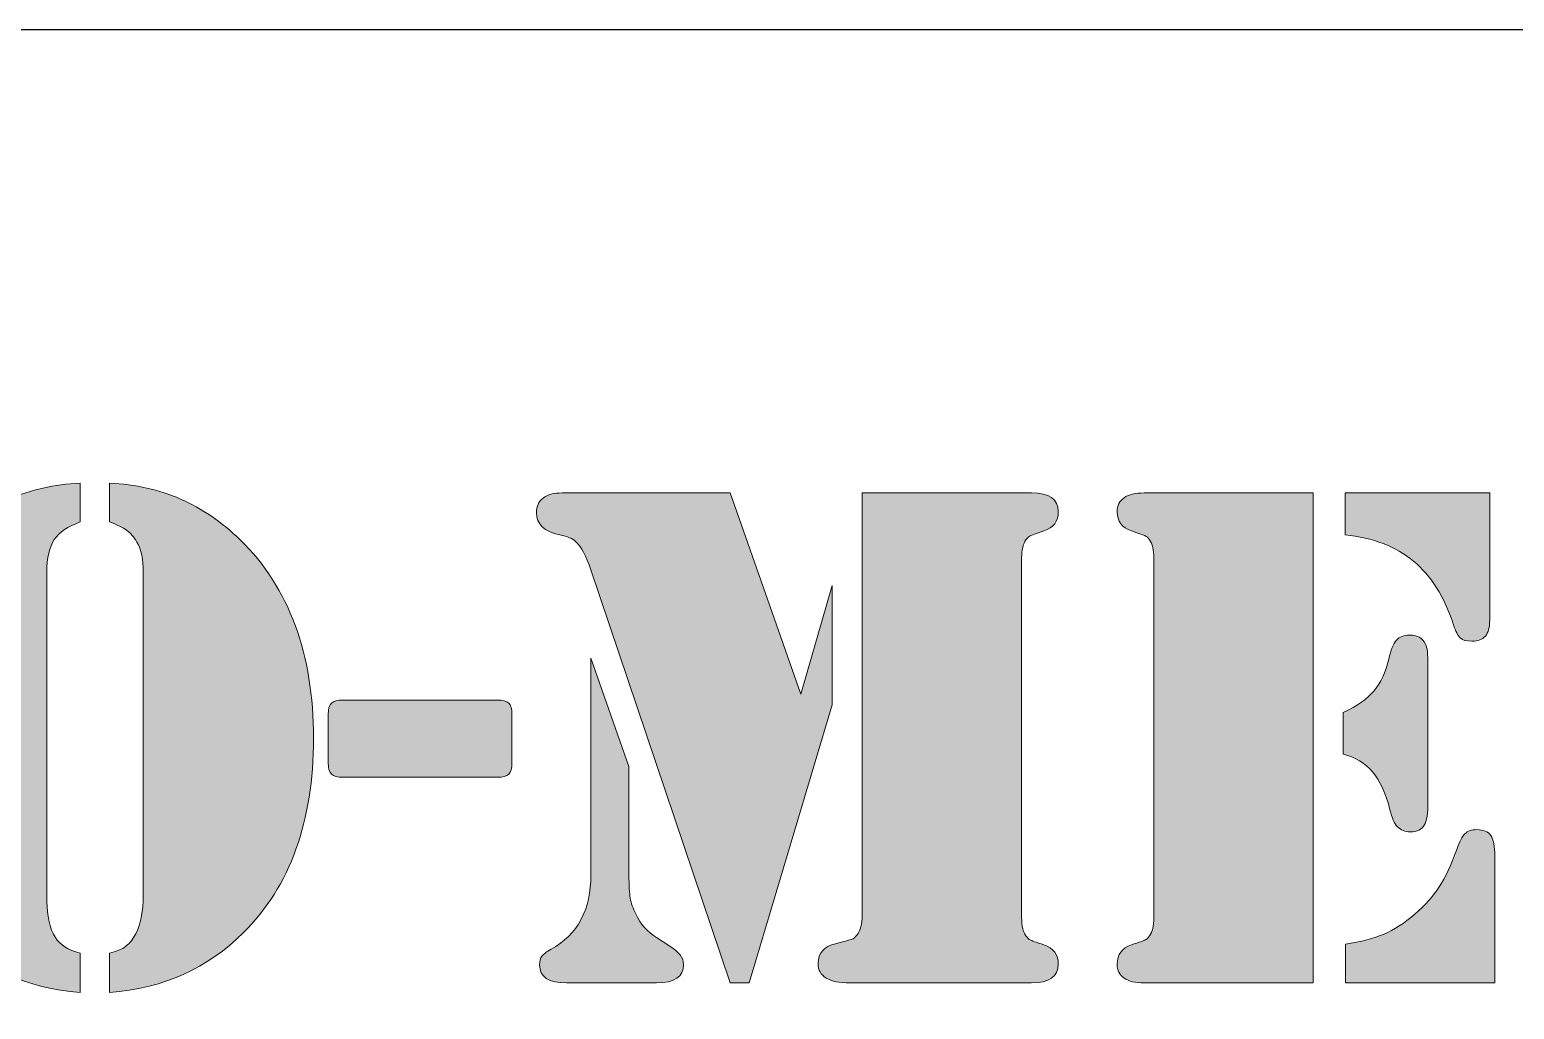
# Model space of a CAD drawing. Header units: inches. Extents: x 11 to 167, y -177 to -21.
# Drawn here: x 88.66 to 114.31, y -37.62 to -20.7 of the extents above; entities that cross this region are included whole.
import ezdxf

# ---------------------------------------------------------------- set-up
doc = ezdxf.new("R2010")
doc.units = ezdxf.units.IN
doc.header["$MEASUREMENT"] = 0
doc.layers.add('Layer 1', color=7, linetype='Continuous')
doc.layers.add('Layer 2', color=7, linetype='Continuous')

# ---------------------------------------------------------------- blocks, each defined once
blk = doc.blocks.new('block 6')
at = {"layer": 'Layer 2', "true_color": 0xffffff}
h = blk.add_hatch(color=7, dxfattribs=at)
h.dxf.hatch_style = 2
edge = h.paths.add_edge_path()
edge.add_spline(control_points=[(89.537, -29.201), (89.326, -29.276), (89.177, -29.377), (89.09, -29.505), (89.004, -29.633), (88.96, -29.821), (88.96, -30.069), (88.96, -30.069), (88.96, -35.613), (88.96, -35.613), (88.96, -35.977), (89.01, -36.233), (89.109, -36.382), (89.187, -36.506), (89.33, -36.595), (89.537, -36.649), (89.537, -36.649), (89.537, -37.331), (89.537, -37.331), (88.619, -37.256), (87.85, -36.911), (87.23, -36.295), (86.424, -35.493), (86.021, -34.375), (86.021, -32.94), (86.021, -32.221), (86.127, -31.571), (86.34, -30.99), (86.553, -30.409), (86.868, -29.916), (87.286, -29.511), (87.604, -29.201), (87.947, -28.966), (88.315, -28.804), (88.683, -28.643), (89.09, -28.552), (89.537, -28.531), (89.537, -28.531), (89.537, -29.201), (89.537, -29.201)], knot_values=[0, 0, 0, 0, 1, 1, 1, 2, 2, 2, 3, 3, 3, 4, 4, 4, 5, 5, 5, 6, 6, 6, 7, 7, 7, 8, 8, 8, 9, 9, 9, 10, 10, 10, 11, 11, 11, 12, 12, 12, 13, 13, 13, 13], degree=3, periodic=1)
edge = h.paths.add_edge_path()
edge.add_spline(control_points=[(90.045, -29.201), (90.045, -29.201), (90.045, -28.531), (90.045, -28.531), (90.492, -28.552), (90.9, -28.643), (91.27, -28.804), (91.64, -28.966), (91.984, -29.201), (92.303, -29.511), (93.146, -30.334), (93.568, -31.477), (93.568, -32.94), (93.568, -34.375), (93.165, -35.493), (92.358, -36.295), (91.738, -36.915), (90.967, -37.261), (90.045, -37.331), (90.045, -37.331), (90.045, -36.649), (90.045, -36.649), (90.153, -36.624), (90.237, -36.592), (90.296, -36.553), (90.356, -36.513), (90.411, -36.457), (90.461, -36.382), (90.572, -36.213), (90.628, -35.956), (90.628, -35.613), (90.628, -35.613), (90.628, -30.069), (90.628, -30.069), (90.628, -29.85), (90.591, -29.677), (90.517, -29.548), (90.467, -29.462), (90.408, -29.393), (90.34, -29.344), (90.272, -29.294), (90.173, -29.247), (90.045, -29.201)], knot_values=[0, 0, 0, 0, 1, 1, 1, 2, 2, 2, 3, 3, 3, 4, 4, 4, 5, 5, 5, 6, 6, 6, 7, 7, 7, 8, 8, 8, 9, 9, 9, 10, 10, 10, 11, 11, 11, 12, 12, 12, 13, 13, 13, 14, 14, 14, 14], degree=3, periodic=1)
h = blk.add_hatch(color=7, dxfattribs=at)
h.dxf.hatch_style = 2
edge = h.paths.add_edge_path()
edge.add_spline(control_points=[(100.767, -28.699), (100.767, -28.699), (101.989, -32.178), (101.989, -32.178), (101.989, -32.178), (102.528, -30.299), (102.528, -30.299), (102.528, -30.299), (102.528, -32.358), (102.528, -32.358), (102.528, -32.358), (101.096, -37.163), (101.096, -37.163), (101.096, -37.163), (100.767, -37.163), (100.767, -37.163), (100.767, -37.163), (98.361, -30.026), (98.361, -30.026), (98.278, -29.786), (98.192, -29.625), (98.101, -29.542), (98.047, -29.488), (97.954, -29.449), (97.822, -29.424), (97.553, -29.367), (97.419, -29.238), (97.419, -29.04), (97.419, -28.932), (97.457, -28.849), (97.533, -28.789), (97.61, -28.729), (97.72, -28.699), (97.865, -28.699), (97.865, -28.699), (100.767, -28.699), (100.767, -28.699)], knot_values=[0, 0, 0, 0, 1, 1, 1, 2, 2, 2, 3, 3, 3, 4, 4, 4, 5, 5, 5, 6, 6, 6, 7, 7, 7, 8, 8, 8, 9, 9, 9, 10, 10, 10, 11, 11, 11, 12, 12, 12, 12], degree=3, periodic=1)
edge = h.paths.add_edge_path()
edge.add_spline(control_points=[(98.361, -31.551), (98.361, -31.551), (99.018, -33.424), (99.018, -33.424), (99.018, -33.424), (99.018, -35.291), (99.018, -35.291), (99.018, -35.481), (99.026, -35.617), (99.04, -35.7), (99.055, -35.783), (99.087, -35.874), (99.136, -35.973), (99.223, -36.155), (99.343, -36.291), (99.496, -36.382), (99.496, -36.382), (99.725, -36.531), (99.725, -36.531), (99.882, -36.626), (99.961, -36.731), (99.961, -36.847), (99.961, -37.058), (99.806, -37.163), (99.496, -37.163), (99.496, -37.163), (97.939, -37.163), (97.939, -37.163), (97.629, -37.163), (97.474, -37.06), (97.474, -36.853), (97.474, -36.787), (97.488, -36.737), (97.515, -36.701), (97.542, -36.666), (97.594, -36.626), (97.673, -36.581), (98.132, -36.332), (98.361, -35.903), (98.361, -35.291), (98.361, -35.291), (98.361, -31.551), (98.361, -31.551)], knot_values=[0, 0, 0, 0, 1, 1, 1, 2, 2, 2, 3, 3, 3, 4, 4, 4, 5, 5, 5, 6, 6, 6, 7, 7, 7, 8, 8, 8, 9, 9, 9, 10, 10, 10, 11, 11, 11, 12, 12, 12, 13, 13, 13, 14, 14, 14, 14], degree=3, periodic=1)
edge = h.paths.add_edge_path()
edge.add_spline(control_points=[(103.049, -28.699), (103.049, -28.699), (105.802, -28.699), (105.802, -28.699), (105.802, -28.699), (105.97, -28.699), (105.97, -28.699), (106.28, -28.699), (106.435, -28.806), (106.435, -29.021), (106.435, -29.191), (106.352, -29.302), (106.187, -29.356), (106.051, -29.402), (105.971, -29.43), (105.948, -29.44), (105.925, -29.45), (105.902, -29.474), (105.877, -29.511), (105.827, -29.577), (105.802, -29.683), (105.802, -29.827), (105.802, -29.827), (105.802, -36.035), (105.802, -36.035), (105.802, -36.18), (105.827, -36.285), (105.877, -36.351), (105.902, -36.388), (105.925, -36.412), (105.948, -36.422), (105.971, -36.433), (106.051, -36.461), (106.187, -36.506), (106.352, -36.56), (106.435, -36.671), (106.435, -36.841), (106.435, -37.056), (106.28, -37.163), (105.97, -37.163), (105.97, -37.163), (105.802, -37.163), (105.802, -37.163), (105.802, -37.163), (103.043, -37.163), (103.043, -37.163), (103.043, -37.163), (102.838, -37.163), (102.838, -37.163), (102.656, -37.163), (102.519, -37.136), (102.426, -37.08), (102.333, -37.024), (102.286, -36.94), (102.286, -36.829), (102.286, -36.647), (102.386, -36.533), (102.584, -36.488), (102.745, -36.446), (102.84, -36.42), (102.869, -36.41), (102.898, -36.4), (102.927, -36.376), (102.956, -36.339), (103.018, -36.264), (103.049, -36.146), (103.049, -35.985), (103.049, -35.985), (103.049, -28.699), (103.049, -28.699)], knot_values=[0, 0, 0, 0, 1, 1, 1, 2, 2, 2, 3, 3, 3, 4, 4, 4, 5, 5, 5, 6, 6, 6, 7, 7, 7, 8, 8, 8, 9, 9, 9, 10, 10, 10, 11, 11, 11, 12, 12, 12, 13, 13, 13, 14, 14, 14, 15, 15, 15, 16, 16, 16, 17, 17, 17, 18, 18, 18, 19, 19, 19, 20, 20, 20, 21, 21, 21, 22, 22, 22, 23, 23, 23, 23], degree=3, periodic=1)
h = blk.add_hatch(color=7, dxfattribs=at)
h.dxf.hatch_style = 2
edge = h.paths.add_edge_path()
edge.add_spline(control_points=[(110.838, -28.699), (110.838, -28.699), (110.838, -37.163), (110.838, -37.163), (110.838, -37.163), (108.078, -37.163), (108.078, -37.163), (108.078, -37.163), (107.917, -37.163), (107.917, -37.163), (107.768, -37.163), (107.654, -37.136), (107.573, -37.08), (107.492, -37.024), (107.452, -36.944), (107.452, -36.841), (107.452, -36.671), (107.535, -36.56), (107.7, -36.506), (107.836, -36.461), (107.916, -36.433), (107.939, -36.422), (107.962, -36.412), (107.985, -36.388), (108.01, -36.351), (108.06, -36.285), (108.085, -36.18), (108.085, -36.035), (108.085, -36.035), (108.085, -29.827), (108.085, -29.827), (108.085, -29.683), (108.06, -29.577), (108.01, -29.511), (107.985, -29.474), (107.962, -29.45), (107.939, -29.44), (107.916, -29.43), (107.836, -29.402), (107.7, -29.356), (107.535, -29.302), (107.452, -29.191), (107.452, -29.021), (107.452, -28.918), (107.492, -28.838), (107.573, -28.783), (107.654, -28.727), (107.768, -28.699), (107.917, -28.699), (107.917, -28.699), (108.078, -28.699), (108.078, -28.699), (108.078, -28.699), (110.838, -28.699), (110.838, -28.699)], knot_values=[0, 0, 0, 0, 1, 1, 1, 2, 2, 2, 3, 3, 3, 4, 4, 4, 5, 5, 5, 6, 6, 6, 7, 7, 7, 8, 8, 8, 9, 9, 9, 10, 10, 10, 11, 11, 11, 12, 12, 12, 13, 13, 13, 14, 14, 14, 15, 15, 15, 16, 16, 16, 17, 17, 17, 18, 18, 18, 18], degree=3, periodic=1)
edge = h.paths.add_edge_path()
edge.add_spline(control_points=[(111.359, -33.213), (111.359, -33.213), (111.359, -32.494), (111.359, -32.494), (111.599, -32.378), (111.776, -32.252), (111.892, -32.116), (112.008, -31.979), (112.093, -31.797), (112.146, -31.57), (112.179, -31.413), (112.223, -31.304), (112.277, -31.244), (112.33, -31.184), (112.407, -31.155), (112.506, -31.155), (112.638, -31.155), (112.729, -31.206), (112.779, -31.31), (112.808, -31.363), (112.822, -31.485), (112.822, -31.675), (112.822, -31.675), (112.822, -34.038), (112.822, -34.038), (112.822, -34.232), (112.801, -34.367), (112.757, -34.441), (112.714, -34.516), (112.634, -34.553), (112.518, -34.553), (112.423, -34.553), (112.349, -34.524), (112.295, -34.466), (112.241, -34.408), (112.198, -34.311), (112.165, -34.174), (112.095, -33.889), (111.994, -33.67), (111.864, -33.517), (111.734, -33.364), (111.565, -33.263), (111.359, -33.213)], knot_values=[0, 0, 0, 0, 1, 1, 1, 2, 2, 2, 3, 3, 3, 4, 4, 4, 5, 5, 5, 6, 6, 6, 7, 7, 7, 8, 8, 8, 9, 9, 9, 10, 10, 10, 11, 11, 11, 12, 12, 12, 13, 13, 13, 14, 14, 14, 14], degree=3, periodic=1)
edge = h.paths.add_edge_path()
edge.add_spline(control_points=[(111.39, -28.699), (111.39, -28.699), (113.889, -28.699), (113.889, -28.699), (113.889, -28.699), (113.889, -30.894), (113.889, -30.894), (113.889, -31.022), (113.864, -31.115), (113.814, -31.173), (113.765, -31.231), (113.686, -31.26), (113.579, -31.26), (113.488, -31.26), (113.422, -31.241), (113.38, -31.204), (113.339, -31.167), (113.3, -31.09), (113.263, -30.975), (113.105, -30.495), (112.875, -30.129), (112.571, -29.877), (112.267, -29.625), (111.873, -29.474), (111.39, -29.424), (111.39, -29.424), (111.39, -28.699), (111.39, -28.699)], knot_values=[0, 0, 0, 0, 1, 1, 1, 2, 2, 2, 3, 3, 3, 4, 4, 4, 5, 5, 5, 6, 6, 6, 7, 7, 7, 8, 8, 8, 9, 9, 9, 9], degree=3, periodic=1)
edge = h.paths.add_edge_path()
edge.add_spline(control_points=[(111.396, -37.163), (111.396, -37.163), (111.396, -36.494), (111.396, -36.494), (111.665, -36.452), (111.887, -36.395), (112.063, -36.32), (112.238, -36.246), (112.415, -36.132), (112.593, -35.979), (112.771, -35.826), (112.912, -35.668), (113.018, -35.505), (113.123, -35.341), (113.223, -35.125), (113.318, -34.857), (113.364, -34.724), (113.411, -34.634), (113.461, -34.587), (113.511, -34.539), (113.579, -34.516), (113.666, -34.516), (113.781, -34.516), (113.862, -34.55), (113.907, -34.618), (113.953, -34.686), (113.976, -34.805), (113.976, -34.974), (113.976, -34.974), (113.976, -37.163), (113.976, -37.163), (113.976, -37.163), (111.396, -37.163), (111.396, -37.163)], knot_values=[0, 0, 0, 0, 1, 1, 1, 2, 2, 2, 3, 3, 3, 4, 4, 4, 5, 5, 5, 6, 6, 6, 7, 7, 7, 8, 8, 8, 9, 9, 9, 10, 10, 10, 11, 11, 11, 11], degree=3, periodic=1)
h = blk.add_hatch(color=7, dxfattribs=at)
h.dxf.hatch_style = 2
edge = h.paths.add_edge_path()
edge.add_spline(control_points=[(96.997, -32.525), (96.997, -32.525), (96.997, -33.362), (96.997, -33.362), (96.997, -33.457), (96.978, -33.522), (96.941, -33.557), (96.904, -33.593), (96.838, -33.61), (96.743, -33.61), (96.743, -33.61), (94.076, -33.61), (94.076, -33.61), (93.981, -33.61), (93.915, -33.593), (93.878, -33.557), (93.84, -33.522), (93.822, -33.457), (93.822, -33.362), (93.822, -33.362), (93.822, -32.525), (93.822, -32.525), (93.822, -32.43), (93.84, -32.365), (93.878, -32.33), (93.915, -32.294), (93.981, -32.277), (94.076, -32.277), (94.076, -32.277), (96.743, -32.277), (96.743, -32.277), (96.838, -32.277), (96.904, -32.294), (96.941, -32.33), (96.978, -32.365), (96.997, -32.43), (96.997, -32.525)], knot_values=[0, 0, 0, 0, 1, 1, 1, 2, 2, 2, 3, 3, 3, 4, 4, 4, 5, 5, 5, 6, 6, 6, 7, 7, 7, 8, 8, 8, 9, 9, 9, 10, 10, 10, 11, 11, 11, 12, 12, 12, 12], degree=3, periodic=1)
at = {"layer": 'Layer 2', "lineweight": 0}
for points, knots in [([(89.537, -29.201), (89.326, -29.276), (89.177, -29.377), (89.09, -29.505), (89.004, -29.633), (88.96, -29.821), (88.96, -30.069), (88.96, -30.069), (88.96, -35.613), (88.96, -35.613), (88.96, -35.977), (89.01, -36.233), (89.109, -36.382), (89.187, -36.506), (89.33, -36.595), (89.537, -36.649), (89.537, -36.649), (89.537, -37.331), (89.537, -37.331), (88.619, -37.256), (87.85, -36.911), (87.23, -36.295), (86.424, -35.493), (86.021, -34.375), (86.021, -32.94), (86.021, -32.221), (86.127, -31.571), (86.34, -30.99), (86.553, -30.409), (86.868, -29.916), (87.286, -29.511), (87.604, -29.201), (87.947, -28.966), (88.315, -28.804), (88.683, -28.643), (89.09, -28.552), (89.537, -28.531), (89.537, -28.531), (89.537, -29.201), (89.537, -29.201)], [0, 0, 0, 0, 1, 1, 1, 2, 2, 2, 3, 3, 3, 4, 4, 4, 5, 5, 5, 6, 6, 6, 7, 7, 7, 8, 8, 8, 9, 9, 9, 10, 10, 10, 11, 11, 11, 12, 12, 12, 13, 13, 13, 13]), ([(90.045, -29.201), (90.045, -29.201), (90.045, -28.531), (90.045, -28.531), (90.492, -28.552), (90.9, -28.643), (91.27, -28.804), (91.64, -28.966), (91.984, -29.201), (92.303, -29.511), (93.146, -30.334), (93.568, -31.477), (93.568, -32.94), (93.568, -34.375), (93.165, -35.493), (92.358, -36.295), (91.738, -36.915), (90.967, -37.261), (90.045, -37.331), (90.045, -37.331), (90.045, -36.649), (90.045, -36.649), (90.153, -36.624), (90.237, -36.592), (90.296, -36.553), (90.356, -36.513), (90.411, -36.457), (90.461, -36.382), (90.572, -36.213), (90.628, -35.956), (90.628, -35.613), (90.628, -35.613), (90.628, -30.069), (90.628, -30.069), (90.628, -29.85), (90.591, -29.677), (90.517, -29.548), (90.467, -29.462), (90.408, -29.393), (90.34, -29.344), (90.272, -29.294), (90.173, -29.247), (90.045, -29.201)], [0, 0, 0, 0, 1, 1, 1, 2, 2, 2, 3, 3, 3, 4, 4, 4, 5, 5, 5, 6, 6, 6, 7, 7, 7, 8, 8, 8, 9, 9, 9, 10, 10, 10, 11, 11, 11, 12, 12, 12, 13, 13, 13, 14, 14, 14, 14]), ([(100.767, -28.699), (100.767, -28.699), (101.989, -32.178), (101.989, -32.178), (101.989, -32.178), (102.528, -30.299), (102.528, -30.299), (102.528, -30.299), (102.528, -32.358), (102.528, -32.358), (102.528, -32.358), (101.096, -37.163), (101.096, -37.163), (101.096, -37.163), (100.767, -37.163), (100.767, -37.163), (100.767, -37.163), (98.361, -30.026), (98.361, -30.026), (98.278, -29.786), (98.192, -29.625), (98.101, -29.542), (98.047, -29.488), (97.954, -29.449), (97.822, -29.424), (97.553, -29.367), (97.419, -29.238), (97.419, -29.04), (97.419, -28.932), (97.457, -28.849), (97.533, -28.789), (97.61, -28.729), (97.72, -28.699), (97.865, -28.699), (97.865, -28.699), (100.767, -28.699), (100.767, -28.699)], [0, 0, 0, 0, 1, 1, 1, 2, 2, 2, 3, 3, 3, 4, 4, 4, 5, 5, 5, 6, 6, 6, 7, 7, 7, 8, 8, 8, 9, 9, 9, 10, 10, 10, 11, 11, 11, 12, 12, 12, 12]), ([(103.049, -28.699), (103.049, -28.699), (105.802, -28.699), (105.802, -28.699), (105.802, -28.699), (105.97, -28.699), (105.97, -28.699), (106.28, -28.699), (106.435, -28.806), (106.435, -29.021), (106.435, -29.191), (106.352, -29.302), (106.187, -29.356), (106.051, -29.402), (105.971, -29.43), (105.948, -29.44), (105.925, -29.45), (105.902, -29.474), (105.877, -29.511), (105.827, -29.577), (105.802, -29.683), (105.802, -29.827), (105.802, -29.827), (105.802, -36.035), (105.802, -36.035), (105.802, -36.18), (105.827, -36.285), (105.877, -36.351), (105.902, -36.388), (105.925, -36.412), (105.948, -36.422), (105.971, -36.433), (106.051, -36.461), (106.187, -36.506), (106.352, -36.56), (106.435, -36.671), (106.435, -36.841), (106.435, -37.056), (106.28, -37.163), (105.97, -37.163), (105.97, -37.163), (105.802, -37.163), (105.802, -37.163), (105.802, -37.163), (103.043, -37.163), (103.043, -37.163), (103.043, -37.163), (102.838, -37.163), (102.838, -37.163), (102.656, -37.163), (102.519, -37.136), (102.426, -37.08), (102.333, -37.024), (102.286, -36.94), (102.286, -36.829), (102.286, -36.647), (102.386, -36.533), (102.584, -36.488), (102.745, -36.446), (102.84, -36.42), (102.869, -36.41), (102.898, -36.4), (102.927, -36.376), (102.956, -36.339), (103.018, -36.264), (103.049, -36.146), (103.049, -35.985), (103.049, -35.985), (103.049, -28.699), (103.049, -28.699)], [0, 0, 0, 0, 1, 1, 1, 2, 2, 2, 3, 3, 3, 4, 4, 4, 5, 5, 5, 6, 6, 6, 7, 7, 7, 8, 8, 8, 9, 9, 9, 10, 10, 10, 11, 11, 11, 12, 12, 12, 13, 13, 13, 14, 14, 14, 15, 15, 15, 16, 16, 16, 17, 17, 17, 18, 18, 18, 19, 19, 19, 20, 20, 20, 21, 21, 21, 22, 22, 22, 23, 23, 23, 23]), ([(110.838, -28.699), (110.838, -28.699), (110.838, -37.163), (110.838, -37.163), (110.838, -37.163), (108.078, -37.163), (108.078, -37.163), (108.078, -37.163), (107.917, -37.163), (107.917, -37.163), (107.768, -37.163), (107.654, -37.136), (107.573, -37.08), (107.492, -37.024), (107.452, -36.944), (107.452, -36.841), (107.452, -36.671), (107.535, -36.56), (107.7, -36.506), (107.836, -36.461), (107.916, -36.433), (107.939, -36.422), (107.962, -36.412), (107.985, -36.388), (108.01, -36.351), (108.06, -36.285), (108.085, -36.18), (108.085, -36.035), (108.085, -36.035), (108.085, -29.827), (108.085, -29.827), (108.085, -29.683), (108.06, -29.577), (108.01, -29.511), (107.985, -29.474), (107.962, -29.45), (107.939, -29.44), (107.916, -29.43), (107.836, -29.402), (107.7, -29.356), (107.535, -29.302), (107.452, -29.191), (107.452, -29.021), (107.452, -28.918), (107.492, -28.838), (107.573, -28.783), (107.654, -28.727), (107.768, -28.699), (107.917, -28.699), (107.917, -28.699), (108.078, -28.699), (108.078, -28.699), (108.078, -28.699), (110.838, -28.699), (110.838, -28.699)], [0, 0, 0, 0, 1, 1, 1, 2, 2, 2, 3, 3, 3, 4, 4, 4, 5, 5, 5, 6, 6, 6, 7, 7, 7, 8, 8, 8, 9, 9, 9, 10, 10, 10, 11, 11, 11, 12, 12, 12, 13, 13, 13, 14, 14, 14, 15, 15, 15, 16, 16, 16, 17, 17, 17, 18, 18, 18, 18]), ([(111.39, -28.699), (111.39, -28.699), (113.889, -28.699), (113.889, -28.699), (113.889, -28.699), (113.889, -30.894), (113.889, -30.894), (113.889, -31.022), (113.864, -31.115), (113.814, -31.173), (113.765, -31.231), (113.686, -31.26), (113.579, -31.26), (113.488, -31.26), (113.422, -31.241), (113.38, -31.204), (113.339, -31.167), (113.3, -31.09), (113.263, -30.975), (113.105, -30.495), (112.875, -30.129), (112.571, -29.877), (112.267, -29.625), (111.873, -29.474), (111.39, -29.424), (111.39, -29.424), (111.39, -28.699), (111.39, -28.699)], [0, 0, 0, 0, 1, 1, 1, 2, 2, 2, 3, 3, 3, 4, 4, 4, 5, 5, 5, 6, 6, 6, 7, 7, 7, 8, 8, 8, 9, 9, 9, 9]), ([(111.359, -33.213), (111.359, -33.213), (111.359, -32.494), (111.359, -32.494), (111.599, -32.378), (111.776, -32.252), (111.892, -32.116), (112.008, -31.979), (112.093, -31.797), (112.146, -31.57), (112.179, -31.413), (112.223, -31.304), (112.277, -31.244), (112.33, -31.184), (112.407, -31.155), (112.506, -31.155), (112.638, -31.155), (112.729, -31.206), (112.779, -31.31), (112.808, -31.363), (112.822, -31.485), (112.822, -31.675), (112.822, -31.675), (112.822, -34.038), (112.822, -34.038), (112.822, -34.232), (112.801, -34.367), (112.757, -34.441), (112.714, -34.516), (112.634, -34.553), (112.518, -34.553), (112.423, -34.553), (112.349, -34.524), (112.295, -34.466), (112.241, -34.408), (112.198, -34.311), (112.165, -34.174), (112.095, -33.889), (111.994, -33.67), (111.864, -33.517), (111.734, -33.364), (111.565, -33.263), (111.359, -33.213)], [0, 0, 0, 0, 1, 1, 1, 2, 2, 2, 3, 3, 3, 4, 4, 4, 5, 5, 5, 6, 6, 6, 7, 7, 7, 8, 8, 8, 9, 9, 9, 10, 10, 10, 11, 11, 11, 12, 12, 12, 13, 13, 13, 14, 14, 14, 14]), ([(98.361, -31.551), (98.361, -31.551), (99.018, -33.424), (99.018, -33.424), (99.018, -33.424), (99.018, -35.291), (99.018, -35.291), (99.018, -35.481), (99.026, -35.617), (99.04, -35.7), (99.055, -35.783), (99.087, -35.874), (99.136, -35.973), (99.223, -36.155), (99.343, -36.291), (99.496, -36.382), (99.496, -36.382), (99.725, -36.531), (99.725, -36.531), (99.882, -36.626), (99.961, -36.731), (99.961, -36.847), (99.961, -37.058), (99.806, -37.163), (99.496, -37.163), (99.496, -37.163), (97.939, -37.163), (97.939, -37.163), (97.629, -37.163), (97.474, -37.06), (97.474, -36.853), (97.474, -36.787), (97.488, -36.737), (97.515, -36.701), (97.542, -36.666), (97.594, -36.626), (97.673, -36.581), (98.132, -36.332), (98.361, -35.903), (98.361, -35.291), (98.361, -35.291), (98.361, -31.551), (98.361, -31.551)], [0, 0, 0, 0, 1, 1, 1, 2, 2, 2, 3, 3, 3, 4, 4, 4, 5, 5, 5, 6, 6, 6, 7, 7, 7, 8, 8, 8, 9, 9, 9, 10, 10, 10, 11, 11, 11, 12, 12, 12, 13, 13, 13, 14, 14, 14, 14]), ([(96.997, -32.525), (96.997, -32.525), (96.997, -33.362), (96.997, -33.362), (96.997, -33.457), (96.978, -33.522), (96.941, -33.557), (96.904, -33.593), (96.838, -33.61), (96.743, -33.61), (96.743, -33.61), (94.076, -33.61), (94.076, -33.61), (93.981, -33.61), (93.915, -33.593), (93.878, -33.557), (93.84, -33.522), (93.822, -33.457), (93.822, -33.362), (93.822, -33.362), (93.822, -32.525), (93.822, -32.525), (93.822, -32.43), (93.84, -32.365), (93.878, -32.33), (93.915, -32.294), (93.981, -32.277), (94.076, -32.277), (94.076, -32.277), (96.743, -32.277), (96.743, -32.277), (96.838, -32.277), (96.904, -32.294), (96.941, -32.33), (96.978, -32.365), (96.997, -32.43), (96.997, -32.525)], [0, 0, 0, 0, 1, 1, 1, 2, 2, 2, 3, 3, 3, 4, 4, 4, 5, 5, 5, 6, 6, 6, 7, 7, 7, 8, 8, 8, 9, 9, 9, 10, 10, 10, 11, 11, 11, 12, 12, 12, 12]), ([(111.396, -37.163), (111.396, -37.163), (111.396, -36.494), (111.396, -36.494), (111.665, -36.452), (111.887, -36.395), (112.063, -36.32), (112.238, -36.246), (112.415, -36.132), (112.593, -35.979), (112.771, -35.826), (112.912, -35.668), (113.018, -35.505), (113.123, -35.341), (113.223, -35.125), (113.318, -34.857), (113.364, -34.724), (113.411, -34.634), (113.461, -34.587), (113.511, -34.539), (113.579, -34.516), (113.666, -34.516), (113.781, -34.516), (113.862, -34.55), (113.907, -34.618), (113.953, -34.686), (113.976, -34.805), (113.976, -34.974), (113.976, -34.974), (113.976, -37.163), (113.976, -37.163), (113.976, -37.163), (111.396, -37.163), (111.396, -37.163)], [0, 0, 0, 0, 1, 1, 1, 2, 2, 2, 3, 3, 3, 4, 4, 4, 5, 5, 5, 6, 6, 6, 7, 7, 7, 8, 8, 8, 9, 9, 9, 10, 10, 10, 11, 11, 11, 11])]:
    blk.add_open_spline(points, degree=3, knots=knots, dxfattribs=at)

msp = doc.modelspace()

# ---------------------------------------------------------------- linework, layer by layer
at = {"layer": 'Layer 1', "color": 250, "lineweight": 25, "true_color": 0x231f20}
msp.add_open_spline([(162.513, -176.859), (162.513, -176.859), (14.817, -176.859), (14.817, -176.859), (12.488, -176.859), (10.583, -174.954), (10.583, -172.626), (10.583, -172.626), (10.583, -24.93), (10.583, -24.93), (10.583, -22.601), (12.488, -20.696), (14.817, -20.696), (14.817, -20.696), (162.513, -20.696), (162.513, -20.696), (164.841, -20.696), (166.746, -22.601), (166.746, -24.93), (166.746, -24.93), (166.746, -172.626), (166.746, -172.626), (166.746, -174.954), (164.841, -176.859), (162.513, -176.859)], degree=3, knots=[0, 0, 0, 0, 1, 1, 1, 2, 2, 2, 3, 3, 3, 4, 4, 4, 5, 5, 5, 6, 6, 6, 7, 7, 7, 8, 8, 8, 8], dxfattribs=at)

# ---------------------------------------------------------------- block references
at = {"layer": 'Layer 2'}
msp.add_blockref('block 6', (0, 0), dxfattribs=at)

doc.saveas('drawing.dxf')
